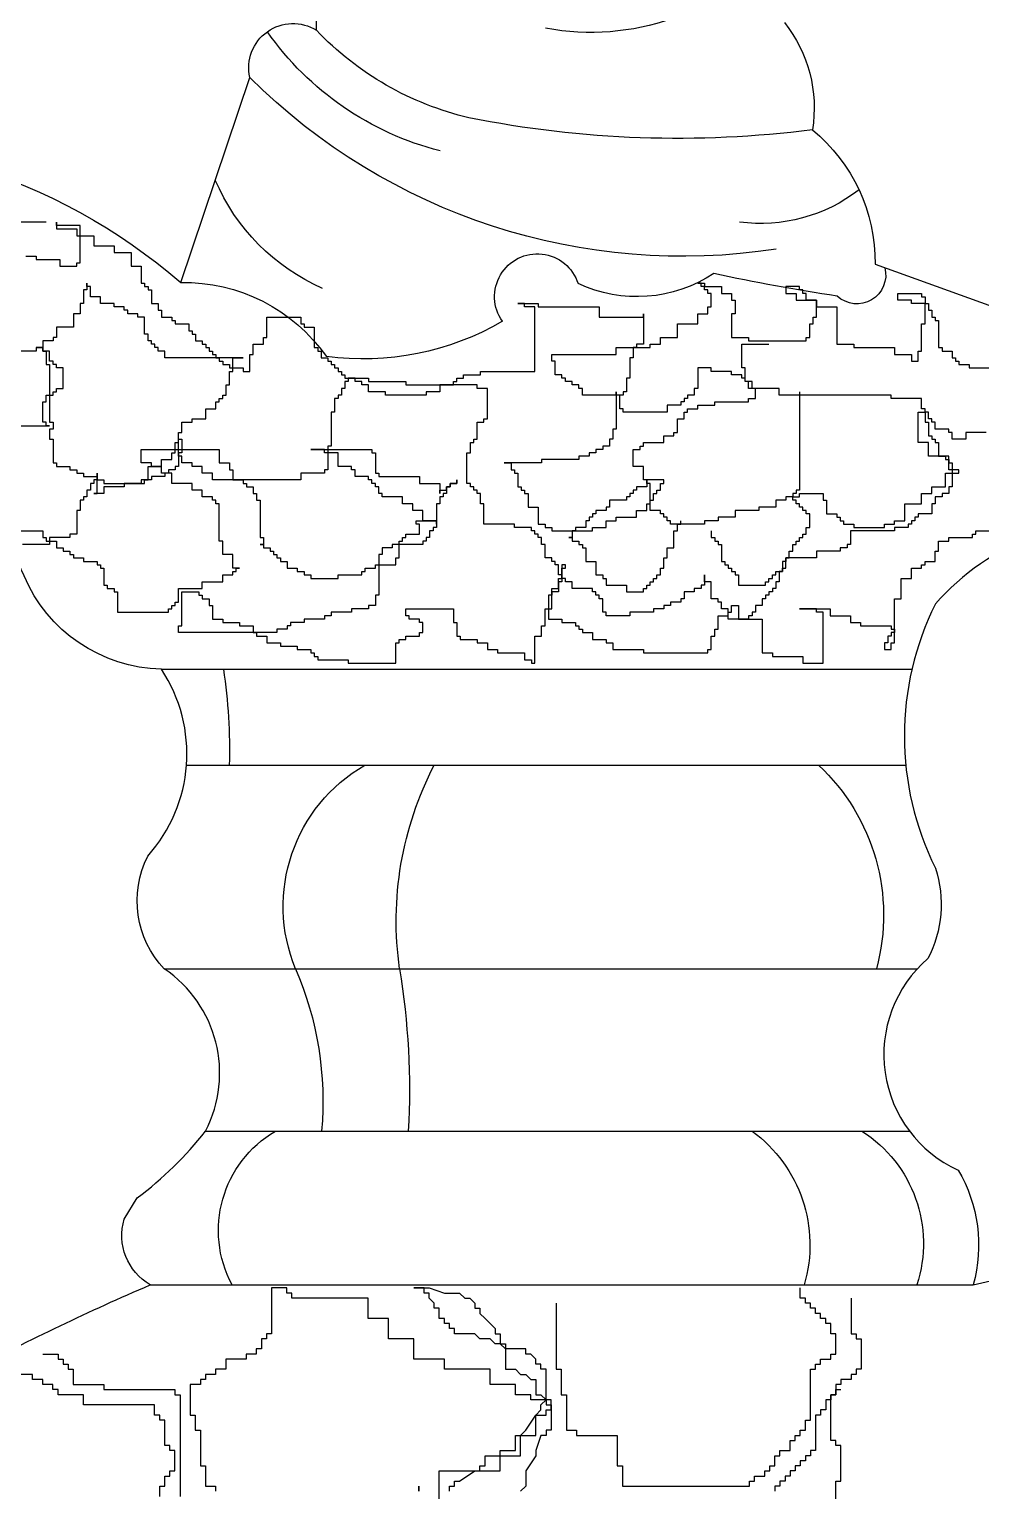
# Model space of a CAD drawing. Extents: x 356 to 4894, y 3257 to 6442.
# Drawn here: x 1623.1 to 1681.8, y 5581.6 to 5671.7 of the extents above; entities that cross this region are included whole.
import ezdxf

# ---------------------------------------------------------------- set-up
doc = ezdxf.new("R2010")
doc.units = 0
doc.header["$LTSCALE"] = 10
doc.header["$MEASUREMENT"] = 0
for name, color, linetype in [('3', 3, 'CONTINUOUS'), ('4', 4, 'CONTINUOUS'), ('7', 7, 'CONTINUOUS'), ('DIM', 3, 'CONTINUOUS')]:
    doc.layers.add(name, color=color, linetype=linetype)

# ---------------------------------------------------------------- blocks, each defined once
blk = doc.blocks.new('FH12E021')
at = {"layer": '3'}
for p, q in [((124.768, 157.454), (75.787, 157.454)), ((121.897, 127.329), (75.95, 127.329))]:
    blk.add_line(p, q, dxfattribs=at)
for points in [[(132.29, 186.624), (134.283, 186.624)], [(133.619, 184.411), (132.955, 184.411), (132.955, 184.19), (131.404, 184.19), (131.404, 183.747), (130.297, 183.747), (130.297, 183.968), (130.076, 183.968), (130.076, 186.403), (131.626, 186.403), (131.626, 186.624), (131.626, 186.181), (130.297, 186.181), (130.297, 185.739), (129.19, 185.739), (129.19, 185.075), (127.861, 185.075), (127.861, 184.632), (126.754, 184.632), (126.754, 183.747), (126.089, 183.747), (126.089, 182.64), (125.868, 182.64), (125.868, 182.419), (125.646, 182.419), (125.646, 182.198), (125.425, 182.198), (125.425, 181.312), (124.982, 181.312), (124.982, 180.87), (124.761, 180.87), (124.761, 180.427), (124.096, 180.427), (124.096, 180.206), (123.875, 180.206), (123.875, 179.984), (122.989, 179.984), (122.989, 179.542), (122.767, 179.542), (122.767, 179.32), (122.546, 179.32), (122.546, 178.878), (122.103, 178.878), (122.103, 178.656), (121.882, 178.656), (121.882, 178.435), (121.66, 178.435), (121.66, 178.214), (121.439, 178.214), (121.439, 177.992), (121.217, 177.992), (121.217, 177.771), (120.996, 177.771), (120.996, 177.55), (120.774, 177.55), (120.774, 177.328), (120.331, 177.328), (120.331, 177.107), (119.446, 177.107), (119.446, 176.886), (119.003, 176.886), (119.003, 177.992), (118.781, 177.992), (118.781, 178.656), (118.117, 178.656), (118.117, 179.099), (117.895, 179.099), (117.895, 180.427), (115.681, 180.427), (115.681, 179.984), (115.459, 179.984), (115.459, 179.763), (114.795, 179.763), (114.795, 178.435), (114.573, 178.435), (114.573, 178.214), (114.352, 178.214), (114.352, 177.771), (113.909, 177.771), (113.909, 177.55), (113.688, 177.55), (113.688, 177.328), (113.466, 177.328), (113.466, 177.107), (113.245, 177.107), (113.245, 176.886), (113.023, 176.886), (113.023, 176.664), (112.802, 176.664), (112.802, 176.443), (111.251, 176.443), (111.251, 176.222), (108.815, 176.222), (108.815, 176), (105.715, 176), (105.715, 176.222), (105.493, 176.222), (105.493, 176.443), (105.05, 176.443), (105.05, 176.664), (103.943, 176.664), (103.943, 176.886), (100.4, 176.886), (100.4, 181.091), (101.064, 181.091), (101.064, 181.312), (101.507, 181.312), (100.178, 181.312), (100.178, 181.091), (96.192, 181.091), (96.192, 180.427), (93.313, 180.427), (93.313, 180.648), (93.313, 178.656), (93.756, 178.656), (93.756, 178.435), (93.977, 178.435), (93.977, 177.771), (94.199, 177.771), (94.199, 176.443), (94.42, 176.443), (94.42, 175.558), (94.642, 175.558), (94.642, 175.336), (97.299, 175.336), (97.299, 175.779), (97.521, 175.779), (97.521, 176), (97.964, 176), (97.964, 176.222), (98.407, 176.222), (98.407, 176.443), (98.628, 176.443), (98.628, 176.664), (99.071, 176.664), (99.071, 177.55), (99.292, 177.55), (99.292, 177.992), (95.085, 177.992), (95.085, 178.435), (92.87, 178.435), (92.87, 178.656), (92.206, 178.656), (92.206, 179.099), (91.098, 179.099), (91.098, 179.984), (89.77, 179.984), (89.77, 180.648), (89.105, 180.648), (89.105, 181.091), (88.884, 181.091), (88.884, 181.976), (89.105, 181.976), (89.105, 182.198), (89.327, 182.198), (89.327, 182.419), (89.548, 182.419), (89.548, 182.64), (89.77, 182.64), (89.327, 182.64), (89.327, 182.419), (88.219, 182.419), (88.219, 181.976), (87.555, 181.976), (87.555, 181.534), (87.333, 181.534), (87.333, 180.648), (87.555, 180.648), (87.555, 179.099), (86.448, 179.099), (86.448, 178.878), (82.683, 178.878), (82.683, 179.099), (82.461, 179.099), (82.461, 179.984), (82.24, 179.984), (82.24, 180.427), (82.018, 180.427), (82.018, 181.534), (82.683, 181.534), (82.683, 181.976), (82.904, 181.976), (82.904, 182.198), (83.126, 182.198), (83.126, 182.419), (84.012, 182.419), (84.012, 181.976), (83.347, 181.976), (83.347, 181.534), (82.018, 181.534), (82.018, 181.091), (80.69, 181.091), (80.69, 178.656), (79.582, 178.656), (79.582, 178.435), (76.925, 178.435), (76.925, 177.992), (75.817, 177.992), (75.817, 177.55), (75.375, 177.55), (75.375, 178.214), (75.153, 178.214), (75.153, 179.984), (74.932, 179.984), (74.932, 181.312), (75.817, 181.312), (75.817, 181.534), (76.703, 181.534), (76.703, 181.976), (75.153, 181.976), (75.153, 181.755), (74.932, 181.755), (74.932, 181.312), (74.71, 181.312), (74.71, 180.87), (74.489, 180.87), (74.489, 180.427), (74.267, 180.427), (74.267, 180.206), (74.046, 180.206), (74.046, 178.435), (73.824, 178.435), (73.824, 178.214), (73.16, 178.214), (73.16, 177.771), (72.938, 177.771), (72.938, 177.55), (72.717, 177.55), (72.717, 177.328), (72.053, 177.328), (72.053, 177.107), (70.281, 177.107)], [(70.945, 172.902), (72.274, 172.902), (72.274, 172.459), (73.16, 172.459), (73.16, 172.902), (73.381, 172.902), (73.381, 173.123), (74.267, 173.123), (74.267, 173.566), (74.489, 173.566), (74.489, 173.787), (74.71, 173.787), (74.71, 174.23), (74.932, 174.23), (74.932, 174.451), (75.153, 174.451), (75.153, 175.115), (77.146, 175.115), (77.146, 175.336), (84.454, 175.336), (84.454, 175.779), (86.448, 175.779), (86.448, 176.222), (86.669, 176.222), (86.669, 177.107), (86.891, 177.107), (86.891, 178.656), (85.119, 178.656)], [(88.884, 166.483), (88.884, 166.041), (88.662, 166.041), (88.662, 165.819), (88.441, 165.819), (88.441, 165.598), (88.219, 165.598), (88.219, 164.491), (87.998, 164.491), (87.998, 164.27), (87.776, 164.27), (87.776, 164.049), (87.555, 164.049), (87.555, 163.827), (87.333, 163.827), (87.333, 163.606), (87.112, 163.606), (87.112, 162.942), (85.34, 162.942), (85.34, 163.163), (85.119, 163.163), (85.119, 163.385), (84.897, 163.385), (84.897, 163.606), (84.676, 163.606), (84.676, 163.827), (84.233, 163.827), (84.233, 164.049), (84.012, 164.049), (84.012, 164.713), (83.79, 164.713), (83.79, 165.155), (83.569, 165.155), (83.569, 165.598), (83.347, 165.598), (83.347, 165.819), (83.126, 165.819), (83.126, 166.041), (82.904, 166.041), (82.904, 166.262), (82.683, 166.262), (82.683, 166.705), (82.461, 166.705), (82.461, 167.59), (82.683, 167.59), (82.683, 167.811), (82.904, 167.811), (82.904, 168.033), (83.126, 168.033), (83.126, 168.254), (83.347, 168.254), (83.347, 168.475), (83.569, 168.475), (83.569, 168.697), (83.126, 168.697), (83.126, 168.918), (81.575, 168.918), (81.575, 168.475), (81.354, 168.475), (81.354, 167.59), (80.69, 167.59), (80.69, 167.369), (80.468, 167.369), (80.468, 167.147), (80.247, 167.147), (80.247, 166.926), (79.582, 166.926), (79.582, 166.705), (77.589, 166.705), (77.589, 166.926), (76.925, 166.926), (76.925, 167.147), (76.26, 167.147), (76.26, 168.254), (75.153, 168.254), (75.153, 168.918), (74.489, 168.918), (74.489, 169.361), (73.603, 169.361), (73.603, 170.246), (72.717, 170.246), (72.717, 170.467), (73.381, 170.467), (73.381, 171.353), (74.71, 171.353), (74.71, 172.238), (75.375, 172.238), (75.375, 174.23), (74.932, 174.23), (74.932, 173.566), (74.71, 173.566), (74.71, 172.681), (74.489, 172.681), (74.489, 172.459), (74.267, 172.459), (74.267, 172.238), (74.046, 172.238), (74.046, 171.353), (73.603, 171.353), (73.603, 171.131), (73.381, 171.131), (73.381, 170.91), (73.16, 170.91), (73.16, 169.361), (73.381, 169.361), (73.381, 168.918), (73.824, 168.918), (73.824, 168.697), (74.267, 168.697), (74.267, 168.254), (74.489, 168.254), (74.489, 167.59), (75.375, 167.59), (75.375, 167.369), (75.596, 167.369), (75.596, 167.147), (75.817, 167.147), (75.817, 166.926), (76.039, 166.926), (76.039, 166.705), (76.925, 166.705), (76.925, 166.483), (79.804, 166.483), (79.804, 165.598), (80.025, 165.598), (80.025, 165.377), (80.468, 165.377), (80.468, 165.155), (82.018, 165.155), (82.018, 164.713), (84.012, 164.713), (84.012, 164.491), (84.233, 164.491), (84.233, 163.827), (84.454, 163.827), (84.454, 163.163), (84.676, 163.163), (84.676, 162.721), (84.897, 162.721), (84.897, 162.499), (85.119, 162.499), (85.119, 162.278), (85.34, 162.278), (85.34, 162.057), (85.562, 162.057), (85.562, 161.614), (86.005, 161.614), (86.005, 161.171), (86.226, 161.171), (86.226, 160.95), (86.448, 160.95), (86.448, 160.729), (87.776, 160.729), (87.776, 161.393), (88.219, 161.393), (88.219, 161.835), (88.441, 161.835), (88.441, 162.057), (88.884, 162.057), (88.884, 163.163), (89.327, 163.163), (89.327, 163.606), (89.327, 162.942), (89.548, 162.942), (89.548, 162.721), (89.991, 162.721), (89.991, 162.499), (90.655, 162.499), (90.655, 162.057), (90.877, 162.057), (90.877, 161.835), (91.541, 161.835), (91.541, 161.614), (91.984, 161.614), (91.984, 161.393), (92.649, 161.393), (92.649, 161.171), (94.199, 161.171), (94.199, 160.95), (95.749, 160.95), (95.749, 161.171), (95.971, 161.171), (95.971, 162.057), (96.192, 162.057), (96.192, 162.278), (96.413, 162.278), (96.413, 162.499), (96.635, 162.499), (96.635, 162.721), (97.964, 162.721), (97.964, 163.163), (98.407, 163.163), (98.407, 163.385), (98.628, 163.385), (98.628, 163.606), (98.85, 163.606), (98.85, 164.27), (99.071, 164.27), (99.071, 164.491), (99.292, 164.491), (99.292, 164.713), (99.735, 164.713), (99.735, 165.598), (99.957, 165.598), (99.957, 166.041), (100.178, 166.041), (100.178, 166.262), (100.4, 166.262), (100.4, 166.483), (100.621, 166.483), (100.621, 166.705), (101.729, 166.705), (101.729, 166.926), (103.722, 166.926), (103.722, 168.254), (103.943, 168.254), (103.943, 168.918), (104.165, 168.918), (104.165, 169.139), (104.386, 169.139), (104.386, 169.361), (104.608, 169.361), (104.608, 169.582), (104.829, 169.582), (104.829, 171.574), (104.608, 171.574), (104.608, 172.238), (104.386, 172.238), (104.386, 172.459), (104.165, 172.459), (104.165, 173.566), (103.722, 173.566), (103.722, 173.787), (103.5, 173.787), (103.5, 175.779), (104.165, 175.779), (104.165, 176), (106.601, 176), (106.601, 175.558), (107.487, 175.558), (107.487, 175.336), (110.144, 175.336), (110.144, 175.558), (111.251, 175.558), (111.251, 176), (111.694, 176), (111.694, 176.222), (112.137, 176.222), (112.137, 176.443), (112.58, 176.443), (112.58, 176.222), (112.802, 176.222), (112.802, 175.779), (113.023, 175.779), (113.023, 175.336), (113.245, 175.336), (113.245, 175.115), (113.466, 175.115), (113.466, 174.23), (113.688, 174.23), (113.688, 172.017), (113.909, 172.017), (113.909, 170.467), (114.13, 170.467), (114.13, 170.246), (115.681, 170.246), (115.681, 169.803), (121.439, 169.803), (121.439, 170.246), (122.103, 170.246), (122.103, 170.689), (122.767, 170.689), (122.767, 170.91), (123.432, 170.91), (123.432, 171.353), (123.653, 171.353), (123.653, 172.902), (123.432, 172.902), (123.432, 173.566), (122.767, 173.566), (122.767, 173.787), (121.882, 173.787), (121.882, 174.451), (121.217, 174.451), (121.217, 174.894), (120.996, 174.894), (120.996, 175.115), (120.774, 175.115), (120.774, 175.336), (120.553, 175.336), (120.553, 176), (120.331, 176), (120.331, 176.886), (120.11, 176.886), (120.11, 177.771), (119.446, 177.771), (124.539, 177.771), (124.539, 178.214), (124.982, 178.214), (124.982, 178.435), (125.204, 178.435), (125.204, 178.656), (125.425, 178.656), (125.425, 178.878), (125.646, 178.878), (125.646, 179.32), (125.868, 179.32), (125.868, 180.427), (126.311, 180.427), (126.311, 180.648), (126.975, 180.648), (126.975, 180.87), (127.197, 180.87), (127.197, 181.091), (127.861, 181.091), (127.861, 181.312), (128.747, 181.312), (128.747, 181.755), (129.411, 181.755), (129.411, 182.419), (129.633, 182.419), (129.633, 182.64), (129.633, 182.198), (129.854, 182.198), (129.854, 181.312), (130.076, 181.312), (130.076, 180.648), (130.519, 180.648), (130.519, 179.763), (131.626, 179.763), (131.626, 179.099), (131.847, 179.099), (131.847, 178.878), (132.512, 178.878), (132.512, 178.435), (132.955, 178.435), (132.955, 178.214), (138.713, 178.214)], [(136.277, 173.344), (132.069, 173.344), (132.29, 173.344), (132.29, 173.566), (132.512, 173.566), (132.512, 174.894), (132.29, 174.894), (132.29, 175.336), (131.847, 175.336), (131.847, 175.558), (131.626, 175.558), (131.626, 175.779), (131.183, 175.779), (131.183, 177.107), (131.626, 177.107), (131.626, 177.328), (131.847, 177.328), (131.847, 177.55), (132.069, 177.55), (132.069, 178.214), (132.512, 178.214), (132.512, 178.435), (132.955, 178.435), (132.512, 178.435), (132.512, 178.214), (132.29, 178.214), (132.29, 177.328), (132.069, 177.328), (132.069, 173.566), (131.847, 173.566), (131.847, 173.123), (132.069, 173.123), (132.069, 172.459), (131.847, 172.459), (131.847, 170.91), (131.626, 170.91), (131.626, 170.689), (130.74, 170.689), (130.74, 170.467), (130.297, 170.467), (130.297, 170.246), (129.854, 170.246), (129.854, 170.025), (128.968, 170.025), (128.968, 169.803), (128.525, 169.803), (128.525, 169.582), (125.868, 169.582), (125.868, 169.803), (125.646, 169.803), (125.646, 170.689), (124.761, 170.689), (124.761, 171.131), (124.096, 171.131), (124.096, 171.574), (123.875, 171.574), (123.875, 172.238), (123.653, 172.238), (123.653, 172.459), (123.432, 172.459), (123.432, 171.574), (123.653, 171.574), (123.653, 170.689), (123.875, 170.689), (123.875, 170.467), (124.318, 170.467), (124.318, 170.246), (124.539, 170.246), (124.539, 170.025), (125.425, 170.025), (125.425, 169.803), (126.089, 169.803), (126.089, 169.582), (127.197, 169.582), (127.197, 169.361), (128.525, 169.361), (128.525, 168.918), (129.19, 168.918), (128.968, 168.918), (128.968, 170.246), (128.968, 169.803), (129.19, 169.803), (129.19, 169.582), (129.411, 169.582), (129.411, 169.139), (129.633, 169.139), (129.633, 168.697), (129.854, 168.697), (129.854, 168.475), (130.076, 168.475), (130.076, 167.811), (130.297, 167.811), (130.297, 166.262), (130.74, 166.262), (130.74, 166.041), (132.069, 166.041), (132.069, 165.598), (133.841, 165.598)], [(134.062, 166.483), (132.512, 166.483), (132.512, 166.041), (132.29, 166.041), (132.29, 165.819), (131.626, 165.819), (131.626, 165.377), (131.183, 165.377), (131.183, 165.155), (130.74, 165.155), (130.74, 164.934), (130.519, 164.934), (130.519, 164.713), (129.854, 164.713), (129.854, 164.491), (128.968, 164.491), (128.968, 164.27), (128.747, 164.27), (128.747, 164.049), (128.525, 164.049), (128.525, 162.942), (128.304, 162.942), (128.304, 162.721), (127.861, 162.721), (127.861, 162.499), (127.64, 162.499), (127.64, 161.171), (124.318, 161.171), (124.318, 161.393), (124.096, 161.393), (124.096, 161.614), (123.875, 161.614), (123.875, 161.835), (123.653, 161.835), (123.653, 162.721), (122.103, 162.721), (122.103, 163.163), (120.774, 163.163), (120.774, 163.606), (120.11, 163.606), (120.11, 163.827), (119.888, 163.827), (119.888, 164.049), (119.667, 164.049), (120.11, 164.049), (120.11, 164.934), (120.774, 164.934), (120.774, 165.819), (120.996, 165.819), (120.996, 168.254), (121.217, 168.254), (121.217, 168.475), (121.439, 168.475), (121.439, 168.697), (122.103, 168.697), (122.103, 169.139), (122.767, 169.139), (122.767, 169.582), (124.096, 169.582), (124.096, 170.246), (124.761, 170.246), (124.761, 170.689), (125.425, 170.689), (125.425, 170.91), (126.089, 170.91), (126.089, 171.795), (120.996, 171.795), (120.996, 170.91), (120.331, 170.91), (120.331, 170.467), (120.11, 170.467), (120.11, 169.803), (119.446, 169.803), (119.446, 169.582), (119.224, 169.582), (119.224, 169.361), (118.781, 169.361), (118.781, 168.918), (118.56, 168.918), (118.56, 168.475), (118.338, 168.475), (118.338, 166.041), (118.117, 166.041), (118.117, 165.598), (118.338, 165.598), (118.117, 165.598), (118.117, 165.377), (117.674, 165.377), (117.674, 165.155), (117.452, 165.155), (117.452, 164.934), (117.231, 164.934), (117.231, 164.713), (117.009, 164.713), (117.009, 164.491), (116.567, 164.491), (116.567, 164.049), (115.902, 164.049), (115.902, 163.827), (115.459, 163.827), (115.459, 163.606), (115.016, 163.606), (115.016, 163.385), (113.245, 163.385), (113.245, 163.606), (111.694, 163.606), (111.694, 163.827), (111.473, 163.827), (111.473, 164.049), (110.808, 164.049), (110.808, 164.27), (109.48, 164.27), (109.48, 164.713), (109.258, 164.713), (109.258, 165.819), (109.037, 165.819), (109.037, 166.041), (108.815, 166.041), (108.815, 166.262), (107.929, 166.262), (107.929, 166.926), (108.151, 166.926), (108.151, 167.147), (106.822, 167.147), (106.822, 166.926), (106.822, 167.147), (107.708, 167.147), (107.708, 167.811), (108.372, 167.811), (108.372, 168.254), (109.037, 168.254), (109.037, 168.697), (110.366, 168.697), (110.366, 168.918), (110.587, 168.918), (110.587, 169.361), (110.808, 169.361), (110.808, 169.582), (111.03, 169.582), (111.03, 169.803), (111.251, 169.803), (111.251, 170.025), (112.137, 170.025), (112.137, 170.467), (112.359, 170.467), (112.359, 170.689), (113.245, 170.689), (113.245, 171.574), (114.13, 171.574), (114.13, 171.795), (115.016, 171.795), (111.03, 171.795), (111.03, 171.574), (110.808, 171.574), (110.808, 170.246), (110.587, 170.246), (110.587, 170.025), (107.929, 170.025), (107.929, 169.582), (106.601, 169.582), (106.601, 168.918), (106.601, 169.139), (106.158, 169.139), (106.158, 169.361), (105.936, 169.361), (105.936, 169.582), (105.493, 169.582), (105.493, 169.803), (105.493, 169.582), (105.936, 169.582), (105.936, 169.361), (106.158, 169.361), (106.158, 168.918), (106.379, 168.918), (106.379, 168.697), (106.601, 168.697), (106.601, 168.254), (106.822, 168.254), (106.822, 166.705), (107.044, 166.705), (107.044, 166.483), (107.265, 166.483), (107.265, 166.041), (107.487, 166.041), (107.487, 165.819), (107.708, 165.819), (107.708, 165.598), (109.701, 165.598), (109.701, 165.377), (110.366, 165.377), (110.366, 164.934), (110.587, 164.934), (110.587, 162.278), (110.808, 162.278), (110.808, 161.614), (111.251, 161.614), (111.251, 161.393), (112.359, 161.393), (112.359, 161.171), (113.688, 161.171), (113.688, 160.95), (114.13, 160.95), (114.13, 160.729), (115.459, 160.729), (115.459, 160.508), (116.345, 160.508), (116.345, 160.286), (116.567, 160.286), (116.567, 160.065), (117.231, 160.065), (117.231, 159.844), (123.653, 159.844), (123.653, 160.286), (123.432, 160.286), (123.432, 162.499), (122.325, 162.499), (122.325, 162.278), (122.103, 162.278), (122.103, 162.057), (121.66, 162.057), (121.66, 161.614), (121.439, 161.614), (121.439, 160.729), (120.774, 160.729), (120.774, 160.508), (119.667, 160.508), (119.667, 160.286), (118.781, 160.286), (118.781, 159.844), (118.56, 159.844), (118.56, 159.622), (117.895, 159.622), (117.895, 159.18), (117.009, 159.18), (117.009, 158.958), (115.902, 158.958), (115.902, 158.737), (115.016, 158.737), (115.016, 158.516), (114.795, 158.516), (114.795, 158.294), (114.573, 158.294), (114.573, 158.073), (112.58, 158.073), (112.58, 157.852), (109.48, 157.852), (109.48, 159.18), (109.258, 159.18), (109.258, 159.401), (108.815, 159.401), (108.815, 159.622), (107.929, 159.622), (107.929, 159.844), (107.708, 159.844), (107.708, 160.508), (107.929, 160.508), (107.929, 160.729), (108.594, 160.729), (108.594, 160.95), (108.815, 160.95), (108.815, 161.393), (105.715, 161.393), (105.715, 160.508), (105.493, 160.508), (105.493, 159.622), (105.272, 159.622), (105.272, 159.401), (104.165, 159.401), (104.165, 159.18), (103.5, 159.18), (103.5, 158.737), (102.836, 158.737), (102.836, 158.516), (101.064, 158.516), (101.064, 158.073), (100.621, 158.073), (100.621, 157.852), (100.4, 157.852), (100.4, 159.622), (99.957, 159.622), (99.957, 160.286), (99.735, 160.286), (99.735, 161.393), (99.292, 161.393), (99.292, 162.721), (98.85, 162.721), (98.85, 163.385), (98.628, 163.385), (98.628, 164.049), (98.407, 164.049), (98.407, 164.27), (98.628, 164.27), (98.628, 163.163), (98.85, 163.163), (98.85, 162.499), (99.292, 162.499), (99.292, 162.278), (99.514, 162.278), (99.514, 160.729), (98.628, 160.729), (98.628, 160.508), (97.742, 160.508), (97.742, 160.286), (97.521, 160.286), (97.521, 160.065), (97.299, 160.065), (97.299, 159.844), (96.635, 159.844), (96.635, 159.401), (95.749, 159.401), (95.749, 159.18), (95.306, 159.18), (95.306, 158.737), (93.313, 158.737), (93.313, 158.516), (89.105, 158.516), (89.105, 158.737), (88.884, 158.737), (88.884, 159.622), (88.662, 159.622), (88.662, 160.065), (88.441, 160.065), (88.441, 160.95), (87.776, 160.95), (87.776, 161.171), (87.555, 161.171), (87.555, 161.614), (87.112, 161.614), (87.112, 160.729), (85.562, 160.729), (85.562, 158.516), (84.897, 158.516), (84.897, 158.294), (82.904, 158.294), (82.904, 157.852), (81.575, 157.852), (81.575, 161.171), (82.018, 161.171), (82.018, 161.393), (83.126, 161.393), (81.133, 161.393), (81.133, 160.95), (79.804, 160.95), (79.804, 160.508), (79.139, 160.508), (79.139, 160.286), (77.146, 160.286), (77.146, 160.065), (76.925, 160.065), (76.925, 159.844), (77.146, 159.844), (77.146, 159.622), (77.368, 159.622), (77.368, 159.18), (77.589, 159.18), (77.589, 158.737), (77.146, 158.737), (77.146, 159.18), (76.925, 159.18), (76.925, 162.057), (76.482, 162.057), (76.482, 163.385), (75.817, 163.385), (75.817, 164.049), (75.153, 164.049), (75.153, 164.27), (74.932, 164.27), (74.932, 164.491), (74.267, 164.491), (74.267, 165.155), (74.046, 165.155), (74.046, 165.819), (73.381, 165.819), (73.381, 166.041), (71.831, 166.041), (71.831, 166.262), (71.61, 166.262), (71.61, 166.483), (70.724, 166.483)], [(83.126, 175.558), (83.126, 169.139), (83.347, 169.139), (83.347, 168.918), (83.569, 168.918), (83.569, 168.697), (84.012, 168.697), (84.012, 168.475), (84.676, 168.475), (84.676, 168.033), (85.783, 168.033), (85.783, 167.811), (87.333, 167.811), (87.333, 167.369), (88.441, 167.369), (88.441, 167.147), (89.327, 167.147), (89.327, 166.926), (91.541, 166.926), (91.541, 167.147), (91.763, 167.147), (91.763, 167.369), (91.984, 167.369), (91.984, 167.59), (92.206, 167.59), (92.206, 167.811), (92.87, 167.811), (92.87, 169.582), (93.092, 169.582), (93.092, 169.803), (93.313, 169.803), (93.313, 170.689), (93.977, 170.689), (93.977, 171.795), (93.534, 171.795), (93.534, 172.017), (93.313, 172.017), (93.313, 172.238), (91.984, 172.238), (91.984, 172.681), (91.32, 172.681), (91.32, 172.902), (91.098, 172.902), (91.098, 173.787), (90.655, 173.787), (90.655, 174.23), (90.434, 174.23), (90.434, 174.451), (89.77, 174.451), (89.77, 174.672), (88.662, 174.672), (88.662, 174.894), (86.448, 174.894), (86.448, 175.115), (86.005, 175.115), (86.005, 175.779), (86.226, 175.779), (86.226, 176.222), (86.669, 176.222), (86.669, 176.443), (86.891, 176.443), (86.891, 176.664), (87.555, 176.664), (87.555, 176.886), (88.884, 176.886), (88.884, 177.107), (89.77, 177.107), (89.77, 175.779), (89.991, 175.779), (89.991, 175.336), (90.434, 175.336), (90.434, 175.115), (90.655, 175.115), (90.655, 174.894), (90.877, 174.894), (90.877, 174.672), (91.763, 174.672), (91.763, 174.23), (94.642, 174.23), (94.642, 174.451), (94.863, 174.451), (94.863, 175.336), (95.085, 175.336), (95.085, 175.558), (95.085, 173.123), (95.306, 173.123), (95.306, 172.459), (95.528, 172.459), (95.528, 172.017), (95.971, 172.017), (95.971, 171.795), (96.413, 171.795), (96.413, 171.574), (96.856, 171.574), (96.856, 171.353), (97.521, 171.353), (97.521, 171.131), (99.957, 171.131), (99.957, 170.91), (102.393, 170.91), (101.95, 170.91), (101.95, 170.467), (101.729, 170.467), (101.729, 170.246), (101.507, 170.246), (101.507, 169.361), (101.286, 169.361), (101.286, 169.139), (101.064, 169.139), (101.064, 168.918), (100.843, 168.918), (100.843, 168.033), (100.178, 168.033), (100.178, 166.926), (99.735, 166.926), (99.735, 166.705), (99.292, 166.705), (99.292, 166.483), (96.635, 166.483), (96.635, 166.705), (95.749, 166.705), (95.749, 167.147), (95.085, 167.147), (95.085, 167.369), (93.756, 167.369), (93.756, 167.811), (93.092, 167.811), (93.092, 168.254), (92.87, 168.254), (92.87, 168.475), (92.649, 168.475), (92.649, 168.918), (92.427, 168.918), (92.427, 169.139), (92.206, 169.139), (92.206, 169.582), (91.984, 169.582), (91.984, 169.803), (93.092, 169.803), (93.092, 169.361), (93.756, 169.361), (93.756, 169.139), (93.977, 169.139), (93.977, 168.918), (94.199, 168.918), (94.199, 168.697), (94.42, 168.697), (94.42, 168.475), (95.528, 168.475), (95.528, 168.033), (95.749, 168.033), (95.749, 167.811), (96.413, 167.811), (96.413, 167.59), (96.635, 167.59), (96.635, 167.369), (96.856, 167.369), (96.856, 167.147), (97.078, 167.147), (97.078, 166.705), (97.742, 166.705), (97.742, 166.483), (97.964, 166.483), (97.964, 166.041), (98.185, 166.041), (97.964, 166.041), (97.964, 165.819), (97.521, 165.819), (97.521, 165.598), (97.299, 165.598), (97.299, 165.377), (97.078, 165.377), (97.078, 164.491), (96.413, 164.491), (96.413, 163.606), (95.971, 163.606), (95.971, 163.385), (95.749, 163.385), (95.749, 162.942), (94.42, 162.942), (94.42, 162.499), (93.313, 162.499), (93.313, 162.721), (93.092, 162.721), (93.092, 162.942), (92.87, 162.942), (92.87, 163.163), (92.649, 163.163), (92.649, 163.385), (92.427, 163.385), (92.427, 163.606), (92.206, 163.606), (92.206, 164.049), (91.984, 164.049), (91.984, 164.713), (91.763, 164.713), (91.763, 165.377), (91.32, 165.377), (91.32, 166.483), (91.098, 166.483), (91.098, 166.926), (90.877, 166.926), (90.877, 167.147)], [(80.752, 102.503), (80.752, 104.493), (80.42, 104.493), (80.42, 106.815), (80.752, 106.815), (80.752, 107.146), (81.084, 107.146), (81.084, 110.131), (80.752, 110.131), (80.752, 110.463), (80.42, 110.463)], [(79.756, 116.432), (79.756, 114.11), (79.425, 114.11), (79.425, 113.779), (79.093, 113.779), (79.093, 111.789), (79.425, 111.789), (79.425, 111.457), (79.756, 111.457), (79.756, 111.126), (80.42, 111.126), (80.42, 110.794), (80.752, 110.794), (80.752, 110.131), (81.084, 110.131), (81.084, 109.799), (81.416, 109.799), (81.416, 109.136), (81.747, 109.136), (81.747, 108.804), (82.079, 108.804), (82.079, 106.483), (82.411, 106.483), (82.411, 106.151), (82.743, 106.151), (82.743, 105.82), (83.075, 105.82), (83.075, 105.488), (83.407, 105.488), (83.407, 105.156), (83.738, 105.156), (83.738, 104.825), (84.07, 104.825), (84.07, 104.493), (84.402, 104.493), (84.402, 104.162), (84.734, 104.162), (84.734, 103.83)], [(99.003, 116.1), (99.003, 111.789), (98.671, 111.789), (98.671, 110.131), (98.339, 110.131), (98.339, 107.81), (97.675, 107.81), (97.675, 107.478), (95.021, 107.478), (95.021, 105.488), (94.689, 105.488), (94.689, 104.162), (86.393, 104.162), (86.393, 104.493), (86.061, 104.493), (86.061, 104.825), (85.398, 104.825), (85.398, 105.156), (85.066, 105.156), (85.066, 105.488), (84.734, 105.488), (84.734, 106.151), (84.402, 106.151), (84.402, 106.483), (83.738, 106.483), (83.738, 107.146), (83.407, 107.146), (83.407, 107.478), (83.075, 107.478), (83.075, 107.81), (82.743, 107.81), (82.743, 108.473), (82.411, 108.473), (82.411, 111.789), (82.079, 111.789), (82.079, 112.121), (81.747, 112.121), (81.747, 112.452), (81.084, 112.452), (81.084, 112.784), (80.752, 112.784), (80.752, 114.11), (81.084, 114.11), (81.084, 114.774), (81.416, 114.774), (81.416, 115.105), (81.747, 115.105), (81.747, 115.437), (82.079, 115.437), (82.079, 115.769), (82.411, 115.769), (82.411, 116.1), (82.743, 116.1), (82.743, 116.432), (83.075, 116.432), (83.075, 117.095)], [(132.518, 112.784), (131.522, 112.784), (131.522, 112.452), (131.19, 112.452), (131.19, 112.121), (130.859, 112.121), (130.859, 111.789), (130.527, 111.789), (130.527, 110.794), (128.536, 110.794), (128.536, 110.463), (123.89, 110.463), (123.89, 110.131), (123.558, 110.131), (123.558, 103.498)], [(106.635, 101.84), (106.635, 105.156), (102.653, 105.156), (102.653, 106.483), (101.657, 106.483), (101.657, 107.478), (100.33, 107.478), (100.33, 108.804), (99.666, 108.804), (99.666, 109.136), (99.335, 109.136), (99.335, 109.799), (100.662, 109.799), (100.662, 110.131), (101.657, 110.131), (101.657, 110.794), (103.317, 110.794), (103.317, 111.789), (106.303, 111.789), (106.303, 112.452), (108.294, 112.452), (108.294, 113.779), (109.953, 113.779), (109.953, 115.105), (111.281, 115.105), (111.281, 116.432), (116.258, 116.432), (116.258, 116.764), (116.59, 116.764), (116.59, 117.095), (117.585, 117.095), (117.585, 114.11), (117.917, 114.11), (117.917, 113.779), (118.249, 113.779), (118.249, 113.116), (118.581, 113.116), (118.581, 112.784), (119.244, 112.784), (119.244, 112.452), (120.572, 112.452), (120.572, 111.789), (121.235, 111.789), (121.235, 111.457), (121.899, 111.457), (121.899, 111.126), (122.231, 111.126), (122.231, 110.794), (122.895, 110.794), (122.895, 108.804), (122.563, 108.804), (122.563, 107.81), (122.231, 107.81), (122.231, 105.488), (121.899, 105.488), (121.899, 104.162), (121.235, 104.162), (121.235, 103.83)], [(107.962, 103.83), (107.962, 104.162), (107.962, 103.83)], [(105.971, 103.83), (105.971, 104.162), (105.639, 104.162), (105.639, 104.493), (105.308, 104.493), (104.312, 105.156), (103.98, 105.156), (103.98, 105.488), (103.648, 105.488), (103.648, 106.151), (101.326, 106.151), (101.326, 107.478), (100.994, 107.81), (100.33, 108.804), (99.998, 109.136), (99.998, 109.468), (99.666, 109.799), (99.666, 111.789), (99.998, 111.789), (99.998, 112.121), (100.33, 112.121), (100.33, 112.452), (100.662, 112.784), (100.994, 112.784), (100.994, 113.116), (102.321, 113.116), (102.653, 113.447), (102.985, 113.447), (103.317, 113.779), (103.98, 113.779), (104.312, 114.11), (105.639, 114.11), (105.639, 114.442), (105.971, 114.442), (105.971, 114.774), (106.303, 114.774), (106.303, 115.105), (106.635, 115.105), (106.635, 115.769), (106.967, 115.769), (106.967, 116.1), (107.299, 116.432), (107.299, 116.764), (107.63, 116.764), (107.63, 117.095), (108.294, 117.095), (107.299, 117.095), (106.303, 116.764), (105.308, 116.764), (104.976, 116.432), (104.644, 116.432), (104.312, 116.1), (104.312, 115.769), (103.98, 115.769), (103.98, 115.437), (103.648, 115.105), (102.985, 114.442), (102.985, 114.11), (102.653, 114.11), (102.653, 113.447), (102.321, 113.447), (102.321, 111.789), (101.657, 111.789), (101.326, 111.457), (100.994, 111.457), (100.662, 111.126), (100.33, 111.126), (100.33, 110.131), (99.998, 110.131), (99.666, 109.799), (99.666, 109.468), (99.335, 109.468), (99.335, 107.81), (99.666, 107.81), (99.666, 107.478), (99.998, 107.478), (100.33, 106.483), (100.33, 106.151), (100.994, 105.156), (100.994, 104.162), (101.326, 103.83)], [(124.886, 103.498), (124.886, 104.162), (124.554, 104.162), (124.554, 104.825), (124.222, 104.825), (124.222, 105.156), (123.89, 105.156), (123.89, 106.483), (124.222, 106.483), (124.222, 106.815), (124.554, 106.815), (124.554, 108.473), (124.886, 108.473), (124.886, 108.804), (125.217, 108.804), (125.217, 109.468), (129.863, 109.468), (129.863, 110.131), (131.522, 110.131), (131.522, 110.463), (131.854, 110.463), (131.854, 110.794), (132.518, 110.794), (132.518, 111.126), (133.181, 111.126), (133.181, 111.457), (134.177, 111.457)]]:
    blk.add_lwpolyline(points, dxfattribs=at)
for centre, radius, start, end in [((96.736, 215.003), 16.009, 220.71852, 280.64848), ((101.696, 210.417), 19.764, 284.31066, 324.86319), ((90.752, 224.458), 40.063, 261.22242, 314.84627), ((108.815, 194.685), 13.53, 293.77221, 336.86299), ((85.68, 197.096), 10.559, 232.41093, 277.40791), ((154.048, 152.307), 33.716, 171.21886, 181.87405), ((91.055, 141.419), 13.415, 133.1574, 195.1675), ((87.442, 141.042), 22.006, 351.81528, 27.50395), ((106.193, 141.984), 10.632, 337.46187, 60.13687), ((157.849, 130.004), 49.263, 170.76598, 183.11198), ((136.166, 129.25), 21.935, 156.74867, 185.02305), ((83.757, 119.991), 8.718, 122.67719, 198.0286), ((91.657, 119.897), 9.211, 126.20567, 196.42113), ((113.525, 120.839), 7.525, 331.88247, 59.59859)]:
    blk.add_arc(centre, radius, start, end, dxfattribs=at)
at = {"layer": '4'}
for points in [[(155.554, 99.675, -0.379001), (156.046, 104.107, 0.44374), (156.046, 107.554, 0.039687), (168.364, 129.713, 0.079837), (173.784, 139.068, 0.102037), (173.292, 155.811, 0.04462), (166.394, 178.954, 0.336311), (153.09, 191.757, 0.209995), (123.509, 182.684), (119.005, 196.053, 0.664515), (114.658, 199.143, 0.056889), (113.18, 210.469)], [(84.11, 199.636, 0.212316), (82.286, 192.642, 0.228918), (78.197, 183.878), (60.459, 177.477), (63.975, 172.012, 0.277676), (67.85, 169.786), (67.85, 166.151, -0.121903), (74.255, 161.72, -0.235325), (74.255, 144.485, 0.203309), (74.748, 138.576, -0.547586), (72.777, 124.788, 0.204749), (71.792, 117.293), (58.489, 120.357, 0.047645), (48.141, 139.561, -0.064765), (41.243, 176.492, -0.006316), (41.736, 222.287, 0.0856)], [(145.222, 178.255), (149.708, 173.951, -0.210263), (159.038, 151.358, -0.024246), (157.961, 136.295, -0.122786), (152.22, 121.233, -0.017634), (146.299, 113.343, -0.374789), (137.148, 111.729, 0.020317), (125.498, 117.293, 0.346566), (127.201, 121.586), (126.349, 122.978, -0.067476), (121.897, 127.329, -0.38175), (124.588, 137.909, 0.315692), (125.665, 145.261, -0.341272), (124.768, 157.454, 0.294372), (133.739, 163.551, -0.042296), (140.557, 176.462, -0.327737), (145.222, 178.255, -3.05123)]]:
    blk.add_lwpolyline(points, format="xyb", dxfattribs=at)
at = {"layer": '7'}
for p, q in [((123.136, 151.204), (76.19, 151.204)), ((124.588, 137.909), (75.438, 137.909)), ((125.498, 117.293), (71.792, 117.293))]:
    blk.add_line(p, q, dxfattribs=at)
for centre, radius, start, end in [((100.078, 213.017), 20.126, 283.27161, 316.42266), ((91.088, 261.584), 69.501, 262.72389, 281.29273), ((100.238, 181.768), 2.788, 324.59575, 162.30211), ((79.382, 183.178), 1.885, 165.58882, 312.79675), ((61.774, 307.362), 126.98, 278.55496, 282.24806), ((93.733, 190.854), 9.094, 236.49046, 295.04189), ((123.276, 171.382), 11.304, 88.81766, 145.07265), ((111.626, 195.851), 18.153, 239.85432, 277.53926)]:
    blk.add_arc(centre, radius, start, end, dxfattribs=at)

msp = doc.modelspace()

# ---------------------------------------------------------------- block references
at = {"layer": 'DIM', "xscale": -0.9450000000000001, "yscale": 0.9450000000000001, "zscale": 0.9450000000000001}
msp.add_blockref('FH12E021', (1749.18, 5483.467), dxfattribs=at)

doc.saveas('drawing.dxf')
